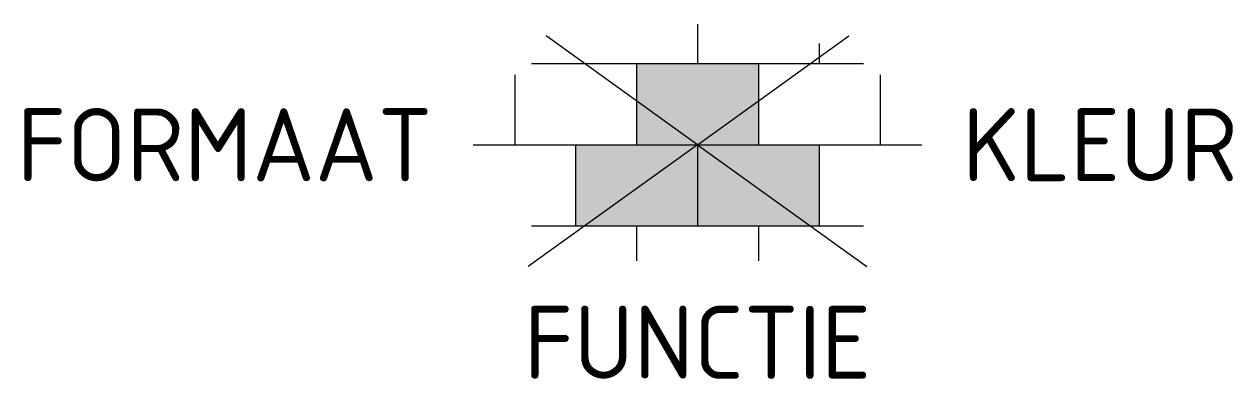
# Model space of a CAD drawing. Extents: x -16.6 to 13.2, y -5.8 to 3.
import ezdxf
from ezdxf.enums import TextEntityAlignment as Align

# ---------------------------------------------------------------- set-up
doc = ezdxf.new("R2010")
doc.units = 0
doc.styles.add('NLCS-ISO', font='NLCS-ISO.ttf')

msp = doc.modelspace()

# ---------------------------------------------------------------- hatches: boundary and pattern name
h = msp.add_hatch(color=254)
h.dxf.hatch_style = 1
h.paths.add_polyline_path([(1.5, 2), (-1.5, 2), (-1.5, 0), (1.5, 0)])
h = msp.add_hatch(color=254)
h.dxf.hatch_style = 1
h.paths.add_polyline_path([(0, 0), (-3, 0), (-3, -2), (0, -2)])
h = msp.add_hatch(color=254)
h.dxf.hatch_style = 1
h.paths.add_polyline_path([(3, 0), (0, 0), (0, -2), (3, -2)])

# ---------------------------------------------------------------- linework, layer by layer
for p, q in [((0, 0), (-3.728, 2.684)), ((0, 2.975), (0, 2)), ((0, 0), (3.728, 2.684)), ((3, 2.498), (3, 2)), ((-4.09, 2), (4.09, 2)), ((-1.5, 2), (-1.5, 0)), ((1.5, 2), (1.5, 0)), ((-4.5, 1.726), (-4.5, 0)), ((4.5, 1.726), (4.5, 0)), ((-5.525, 0), (5.525, 0)), ((0, 0), (-4.172, -3.003)), ((-3, 0), (-3, -2)), ((0, 0), (0, -2)), ((0, 0), (4.172, -3.003)), ((3, 0), (3, -2)), ((-4.09, -2), (4.09, -2)), ((-1.5, -2), (-1.5, -2.863)), ((1.5, -2), (1.5, -2.863))]:
    msp.add_line(p, q)

# ---------------------------------------------------------------- texts
at = {"style": 'NLCS-ISO'}
msp.add_attdef('FORMAAT', text='40x60', height=1.8, dxfattribs=at).set_placement((-6.525, 0), align=Align.MIDDLE_RIGHT)
msp.add_attdef('KLEUR', text='G', height=1.8, dxfattribs=at).set_placement((6.525, 0), align=Align.MIDDLE_LEFT)
at = {"style": 'NLCS-ISO', "flags": 1}
msp.add_attdef('FUNCTIE', text='', height=1.8, dxfattribs=at).set_placement((0, -3.975), align=Align.TOP_CENTER)

doc.saveas('drawing.dxf')
